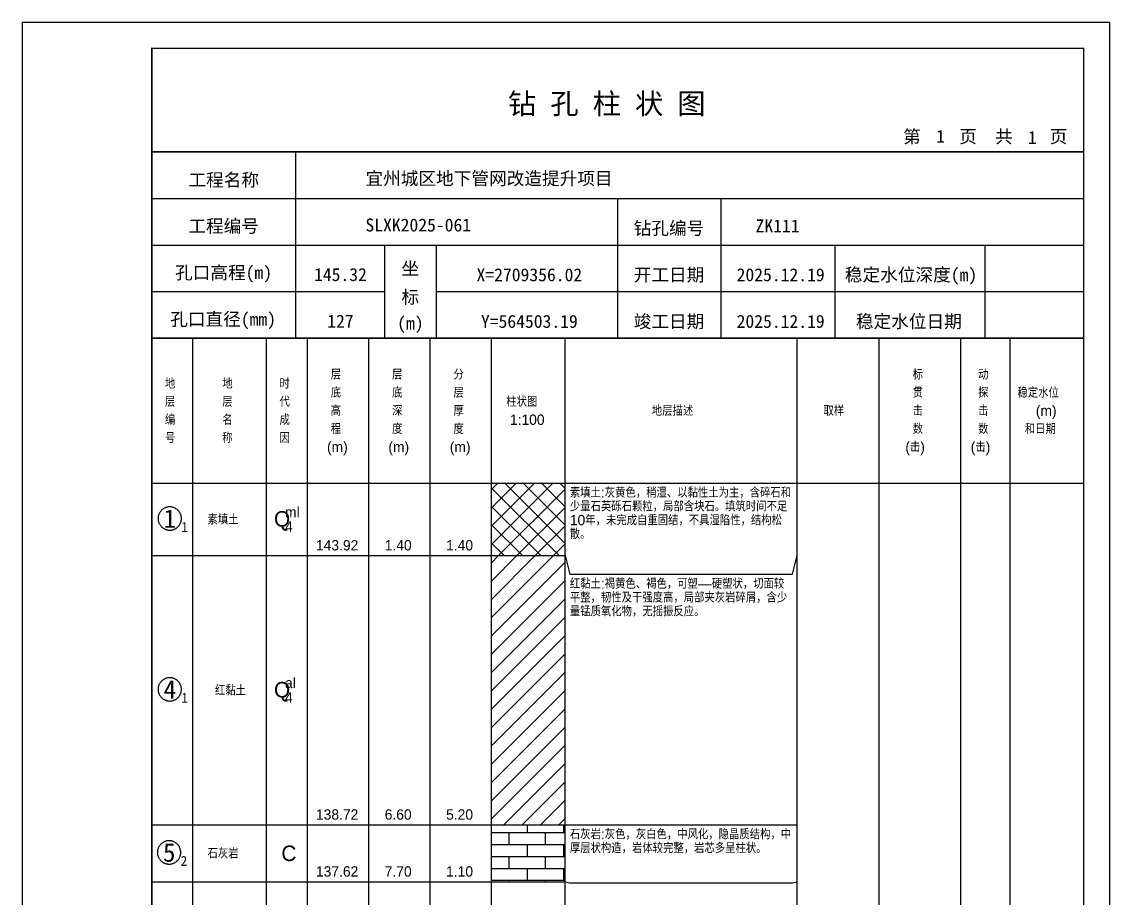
# Model space of a CAD drawing. Header units: millimetres. Extents: x 12489 to 89920, y 4630 to 4927.
# Drawn here: x 59129.3 to 59339.6, y 4757.5 to 4926.8 of the extents above; entities that cross this region are included whole.
import ezdxf
from ezdxf.enums import TextEntityAlignment as Align

# ---------------------------------------------------------------- set-up
doc = ezdxf.new("R2010")
doc.units = ezdxf.units.MM
doc.layers.add('ZZT_TC', color=7, linetype='Continuous')
doc.styles.add('成果图图块', font='', dxfattribs={"height": 2.5})
doc.styles.add('成果图模板', font='')
doc.styles.add('成果图模板标题', font='simhei.ttf')
doc.styles.add('成果图表体', font='Comfont.shx', dxfattribs={"height": 2, "bigfont": 'Hztxt12a.shx'})
doc.styles.get('成果图图块').set_extended_font_data('FangSong_GB2312')
doc.styles.get('成果图模板').set_extended_font_data('FangSong_GB2312')

# ---------------------------------------------------------------- blocks, each defined once
blk = doc.blocks.new('DCBH-1-1-1418', base_point=(0.3, -0.11))
at = {"layer": 'ZZT_TC', "color": 7}
blk.add_polyline3d([(-0.19, 2.31, 0), (-0.3, 2.31, 0), (-0.41, 2.3, 0), (-0.52, 2.29, 0), (-0.63, 2.27, 0), (-0.73, 2.24, 0), (-0.84, 2.21, 0), (-0.95, 2.18, 0), (-1.05, 2.14, 0), (-1.15, 2.09, 0), (-1.25, 2.04, 0), (-1.35, 1.99, 0), (-1.44, 1.93, 0), (-1.53, 1.87, 0), (-1.62, 1.8, 0), (-1.7, 1.73, 0), (-1.78, 1.65, 0), (-1.86, 1.57, 0), (-1.93, 1.49, 0), (-2, 1.4, 0), (-2.06, 1.31, 0), (-2.12, 1.22, 0), (-2.17, 1.12, 0), (-2.22, 1.02, 0), (-2.27, 0.92, 0), (-2.31, 0.82, 0), (-2.34, 0.71, 0), (-2.37, 0.61, 0), (-2.4, 0.5, 0), (-2.41, 0.39, 0), (-2.43, 0.28, 0), (-2.44, 0.17, 0), (-2.44, 0.06, 0), (-2.44, -0.05, 0), (-2.43, -0.16, 0), (-2.41, -0.27, 0), (-2.4, -0.38, 0), (-2.37, -0.49, 0), (-2.34, -0.6, 0), (-2.31, -0.7, 0), (-2.27, -0.8, 0), (-2.22, -0.9, 0), (-2.17, -1, 0), (-2.12, -1.1, 0), (-2.06, -1.19, 0), (-2, -1.28, 0), (-1.93, -1.37, 0), (-1.86, -1.45, 0), (-1.78, -1.53, 0), (-1.7, -1.61, 0), (-1.62, -1.68, 0), (-1.53, -1.75, 0), (-1.44, -1.81, 0), (-1.35, -1.87, 0), (-1.25, -1.93, 0), (-1.15, -1.98, 0), (-1.05, -2.02, 0), (-0.95, -2.06, 0), (-0.84, -2.1, 0), (-0.73, -2.13, 0), (-0.63, -2.15, 0), (-0.52, -2.17, 0), (-0.41, -2.18, 0), (-0.3, -2.19, 0), (-0.19, -2.19, 0), (-0.08, -2.19, 0), (0.03, -2.18, 0), (0.14, -2.17, 0), (0.25, -2.15, 0), (0.36, -2.13, 0), (0.47, -2.1, 0), (0.57, -2.06, 0), (0.67, -2.02, 0), (0.77, -1.98, 0), (0.87, -1.93, 0), (0.97, -1.87, 0), (1.06, -1.81, 0), (1.15, -1.75, 0), (1.24, -1.68, 0), (1.32, -1.61, 0), (1.4, -1.53, 0), (1.48, -1.45, 0), (1.55, -1.37, 0), (1.62, -1.28, 0), (1.68, -1.19, 0), (1.74, -1.1, 0), (1.8, -1, 0), (1.85, -0.9, 0), (1.89, -0.8, 0), (1.93, -0.7, 0), (1.97, -0.6, 0), (2, -0.49, 0), (2.02, -0.38, 0), (2.04, -0.27, 0), (2.05, -0.16, 0), (2.06, -0.05, 0), (2.06, 0.06, 0), (2.06, 0.17, 0), (2.05, 0.28, 0), (2.04, 0.39, 0), (2.02, 0.5, 0), (2, 0.61, 0), (1.97, 0.71, 0), (1.93, 0.82, 0), (1.89, 0.92, 0), (1.85, 1.02, 0), (1.8, 1.12, 0), (1.74, 1.22, 0), (1.68, 1.31, 0), (1.62, 1.4, 0), (1.55, 1.49, 0), (1.48, 1.57, 0), (1.4, 1.65, 0), (1.32, 1.73, 0), (1.24, 1.8, 0), (1.15, 1.87, 0), (1.06, 1.93, 0), (0.97, 1.99, 0), (0.87, 2.04, 0), (0.77, 2.09, 0), (0.67, 2.14, 0), (0.57, 2.18, 0), (0.47, 2.21, 0), (0.36, 2.24, 0), (0.25, 2.27, 0), (0.14, 2.29, 0), (0.03, 2.3, 0), (-0.08, 2.31, 0), (-0.19, 2.31, 0)], dxfattribs=at)
at = {"style": '成果图图块'}
blk.add_text('1', height=3.57, dxfattribs=at).set_placement((-0.16, -1.74), align=Align.CENTER)
blk.add_text('1', height=1.91, dxfattribs=at).set_placement((2.03, -2.53))
blk = doc.blocks.new('DCBH-1-1-1419', base_point=(0.3, -0.11))
at = {"layer": 'ZZT_TC', "color": 7}
blk.add_polyline3d([(-0.19, 2.31, 0), (-0.3, 2.31, 0), (-0.41, 2.3, 0), (-0.52, 2.29, 0), (-0.63, 2.27, 0), (-0.73, 2.24, 0), (-0.84, 2.21, 0), (-0.95, 2.18, 0), (-1.05, 2.14, 0), (-1.15, 2.09, 0), (-1.25, 2.04, 0), (-1.35, 1.99, 0), (-1.44, 1.93, 0), (-1.53, 1.87, 0), (-1.62, 1.8, 0), (-1.7, 1.73, 0), (-1.78, 1.65, 0), (-1.86, 1.57, 0), (-1.93, 1.49, 0), (-2, 1.4, 0), (-2.06, 1.31, 0), (-2.12, 1.22, 0), (-2.17, 1.12, 0), (-2.22, 1.02, 0), (-2.27, 0.92, 0), (-2.31, 0.82, 0), (-2.34, 0.71, 0), (-2.37, 0.61, 0), (-2.4, 0.5, 0), (-2.41, 0.39, 0), (-2.43, 0.28, 0), (-2.44, 0.17, 0), (-2.44, 0.06, 0), (-2.44, -0.05, 0), (-2.43, -0.16, 0), (-2.41, -0.27, 0), (-2.4, -0.38, 0), (-2.37, -0.49, 0), (-2.34, -0.6, 0), (-2.31, -0.7, 0), (-2.27, -0.8, 0), (-2.22, -0.9, 0), (-2.17, -1, 0), (-2.12, -1.1, 0), (-2.06, -1.19, 0), (-2, -1.28, 0), (-1.93, -1.37, 0), (-1.86, -1.45, 0), (-1.78, -1.53, 0), (-1.7, -1.61, 0), (-1.62, -1.68, 0), (-1.53, -1.75, 0), (-1.44, -1.81, 0), (-1.35, -1.87, 0), (-1.25, -1.93, 0), (-1.15, -1.98, 0), (-1.05, -2.02, 0), (-0.95, -2.06, 0), (-0.84, -2.1, 0), (-0.73, -2.13, 0), (-0.63, -2.15, 0), (-0.52, -2.17, 0), (-0.41, -2.18, 0), (-0.3, -2.19, 0), (-0.19, -2.19, 0), (-0.08, -2.19, 0), (0.03, -2.18, 0), (0.14, -2.17, 0), (0.25, -2.15, 0), (0.36, -2.13, 0), (0.47, -2.1, 0), (0.57, -2.06, 0), (0.67, -2.02, 0), (0.77, -1.98, 0), (0.87, -1.93, 0), (0.97, -1.87, 0), (1.06, -1.81, 0), (1.15, -1.75, 0), (1.24, -1.68, 0), (1.32, -1.61, 0), (1.4, -1.53, 0), (1.48, -1.45, 0), (1.55, -1.37, 0), (1.62, -1.28, 0), (1.68, -1.19, 0), (1.74, -1.1, 0), (1.8, -1, 0), (1.85, -0.9, 0), (1.89, -0.8, 0), (1.93, -0.7, 0), (1.97, -0.6, 0), (2, -0.49, 0), (2.02, -0.38, 0), (2.04, -0.27, 0), (2.05, -0.16, 0), (2.06, -0.05, 0), (2.06, 0.06, 0), (2.06, 0.17, 0), (2.05, 0.28, 0), (2.04, 0.39, 0), (2.02, 0.5, 0), (2, 0.61, 0), (1.97, 0.71, 0), (1.93, 0.82, 0), (1.89, 0.92, 0), (1.85, 1.02, 0), (1.8, 1.12, 0), (1.74, 1.22, 0), (1.68, 1.31, 0), (1.62, 1.4, 0), (1.55, 1.49, 0), (1.48, 1.57, 0), (1.4, 1.65, 0), (1.32, 1.73, 0), (1.24, 1.8, 0), (1.15, 1.87, 0), (1.06, 1.93, 0), (0.97, 1.99, 0), (0.87, 2.04, 0), (0.77, 2.09, 0), (0.67, 2.14, 0), (0.57, 2.18, 0), (0.47, 2.21, 0), (0.36, 2.24, 0), (0.25, 2.27, 0), (0.14, 2.29, 0), (0.03, 2.3, 0), (-0.08, 2.31, 0), (-0.19, 2.31, 0)], dxfattribs=at)
at = {"style": '成果图图块'}
blk.add_text('4', height=3.57, dxfattribs=at).set_placement((-0.16, -1.74), align=Align.CENTER)
blk.add_text('1', height=1.91, dxfattribs=at).set_placement((2.03, -2.53))
blk = doc.blocks.new('DCBH-1-1-1420', base_point=(0.43, -0.11))
at = {"layer": 'ZZT_TC', "color": 7}
blk.add_polyline3d([(-0.19, 2.31, 0), (-0.3, 2.31, 0), (-0.41, 2.3, 0), (-0.52, 2.29, 0), (-0.63, 2.27, 0), (-0.73, 2.24, 0), (-0.84, 2.21, 0), (-0.95, 2.18, 0), (-1.05, 2.14, 0), (-1.15, 2.09, 0), (-1.25, 2.04, 0), (-1.35, 1.99, 0), (-1.44, 1.93, 0), (-1.53, 1.87, 0), (-1.62, 1.8, 0), (-1.7, 1.73, 0), (-1.78, 1.65, 0), (-1.86, 1.57, 0), (-1.93, 1.49, 0), (-2, 1.4, 0), (-2.06, 1.31, 0), (-2.12, 1.22, 0), (-2.17, 1.12, 0), (-2.22, 1.02, 0), (-2.27, 0.92, 0), (-2.31, 0.82, 0), (-2.34, 0.71, 0), (-2.37, 0.61, 0), (-2.4, 0.5, 0), (-2.41, 0.39, 0), (-2.43, 0.28, 0), (-2.44, 0.17, 0), (-2.44, 0.06, 0), (-2.44, -0.05, 0), (-2.43, -0.16, 0), (-2.41, -0.27, 0), (-2.4, -0.38, 0), (-2.37, -0.49, 0), (-2.34, -0.6, 0), (-2.31, -0.7, 0), (-2.27, -0.8, 0), (-2.22, -0.9, 0), (-2.17, -1, 0), (-2.12, -1.1, 0), (-2.06, -1.19, 0), (-2, -1.28, 0), (-1.93, -1.37, 0), (-1.86, -1.45, 0), (-1.78, -1.53, 0), (-1.7, -1.61, 0), (-1.62, -1.68, 0), (-1.53, -1.75, 0), (-1.44, -1.81, 0), (-1.35, -1.87, 0), (-1.25, -1.93, 0), (-1.15, -1.98, 0), (-1.05, -2.02, 0), (-0.95, -2.06, 0), (-0.84, -2.1, 0), (-0.73, -2.13, 0), (-0.63, -2.15, 0), (-0.52, -2.17, 0), (-0.41, -2.18, 0), (-0.3, -2.19, 0), (-0.19, -2.19, 0), (-0.08, -2.19, 0), (0.03, -2.18, 0), (0.14, -2.17, 0), (0.25, -2.15, 0), (0.36, -2.13, 0), (0.47, -2.1, 0), (0.57, -2.06, 0), (0.67, -2.02, 0), (0.77, -1.98, 0), (0.87, -1.93, 0), (0.97, -1.87, 0), (1.06, -1.81, 0), (1.15, -1.75, 0), (1.24, -1.68, 0), (1.32, -1.61, 0), (1.4, -1.53, 0), (1.48, -1.45, 0), (1.55, -1.37, 0), (1.62, -1.28, 0), (1.68, -1.19, 0), (1.74, -1.1, 0), (1.8, -1, 0), (1.85, -0.9, 0), (1.89, -0.8, 0), (1.93, -0.7, 0), (1.97, -0.6, 0), (2, -0.49, 0), (2.02, -0.38, 0), (2.04, -0.27, 0), (2.05, -0.16, 0), (2.06, -0.05, 0), (2.06, 0.06, 0), (2.06, 0.17, 0), (2.05, 0.28, 0), (2.04, 0.39, 0), (2.02, 0.5, 0), (2, 0.61, 0), (1.97, 0.71, 0), (1.93, 0.82, 0), (1.89, 0.92, 0), (1.85, 1.02, 0), (1.8, 1.12, 0), (1.74, 1.22, 0), (1.68, 1.31, 0), (1.62, 1.4, 0), (1.55, 1.49, 0), (1.48, 1.57, 0), (1.4, 1.65, 0), (1.32, 1.73, 0), (1.24, 1.8, 0), (1.15, 1.87, 0), (1.06, 1.93, 0), (0.97, 1.99, 0), (0.87, 2.04, 0), (0.77, 2.09, 0), (0.67, 2.14, 0), (0.57, 2.18, 0), (0.47, 2.21, 0), (0.36, 2.24, 0), (0.25, 2.27, 0), (0.14, 2.29, 0), (0.03, 2.3, 0), (-0.08, 2.31, 0), (-0.19, 2.31, 0)], dxfattribs=at)
at = {"style": '成果图图块'}
blk.add_text('5', height=3.57, dxfattribs=at).set_placement((-0.16, -1.74), align=Align.CENTER)
blk.add_text('2', height=1.91, dxfattribs=at).set_placement((2.03, -2.53))
blk = doc.blocks.new('钻孔柱状图路桥昇龙制图梁世成校核莫家里.dwg213', base_point=(25, 236))
for p, q in [((52.82, 236), (52.82, 272)), ((25, 263), (205, 263)), ((115, 236), (115, 263)), ((135, 236), (135, 263)), ((25, 254), (205, 254)), ((70, 236), (70, 254)), ((80, 236), (80, 254)), ((157, 236), (157, 254)), ((185.95, 236), (185.95, 254)), ((25, 245), (70, 245)), ((80, 245), (205, 245))]:
    blk.add_line(p, q)
for points, const_width in [([(0, 0), (210, 0), (210, 297), (0, 297)], 0.25), ([(25, 5), (205, 5), (205, 292), (25, 292)], 0.3)]:
    blk.add_lwpolyline(points, close=True, dxfattribs=dict(const_width=const_width))
at = {"const_width": 0.3}
for points in [[(25, 272), (205, 272)], [(25, 236), (205, 236)]]:
    blk.add_lwpolyline(points, dxfattribs=at)
for s, height, style, p in [('钻 孔 柱 状 图', 4, '成果图模板标题', (93.8, 279.31)), ('第', 2.5, '成果图模板', (170.12, 273.7)), ('页', 2.5, '成果图模板', (180.96, 273.7)), ('共', 2.5, '成果图模板', (187.88, 273.7)), ('页', 2.5, '成果图模板', (198.44, 273.7)), ('工程名称', 2.5, '成果图模板', (32.07, 265.32)), ('宜州城区地下管网改造提升项目', 2.5, '成果图模板', (66.26, 265.61)), ('工程编号', 2.5, '成果图模板', (32.05, 256.41)), ('SLXK2025-061', 2.5, '成果图模板', (66.26, 256.61)), ('钻孔编号', 2.5, '成果图模板', (118.08, 256)), ('ZK111', 2.5, '成果图模板', (141.61, 256.43)), ('孔口高程(m)', 2.5, '成果图模板', (29.48, 247.41)), ('坐', 2.5, '成果图模板', (73.21, 248.24)), ('开工日期', 2.5, '成果图模板', (118.08, 247)), ('稳定水位深度(m)', 2.5, '成果图模板', (158.86, 247)), ('标', 2.5, '成果图模板', (73.21, 242.7)), ('孔口直径(mm)', 2.5, '成果图模板', (28.54, 238.41)), ('(m) ', 2.5, '成果图模板', (72.38, 237.65)), ('竣工日期', 2.5, '成果图模板', (118.08, 238)), ('稳定水位日期', 2.5, '成果图模板', (160.99, 238))]:
    blk.add_text(s, height=height, dxfattribs=dict(style=style)).set_placement(p)
at = {"style": '成果图模板'}
for s, p in [('1', (177.35, 273.74)), ('1', (195.08, 273.53)), ('145.32', (61.43, 247.04)), ('X=2709356.02', (97.92, 247)), ('2025.12.19', (146.46, 247)), ('127', (61.43, 238.04)), ('Y=564503.19', (97.92, 238)), ('2025.12.19', (146.46, 238))]:
    blk.add_text(s, height=2.5, dxfattribs=at).set_placement(p, align=Align.CENTER)

msp = doc.modelspace()

# ---------------------------------------------------------------- hatches: boundary and pattern name
at = {"linetype": 'Continuous'}
h = msp.add_hatch(dxfattribs=at)
h.set_pattern_fill('GKSTT', scale=0.5, style=0, pattern_type=2)
h.set_pattern_definition([(45, (0, 0), (-1.76776695, 1.76776695), []), (135, (0, 0), (-1.76776695, -1.76776695), [])])
h.paths.add_polyline_path([(59220.06, 4823.71), (59234.29, 4823.71), (59234.29, 4837.71), (59220.06, 4837.71)])
h = msp.add_hatch(dxfattribs=at)
h.set_pattern_fill('GKNXT', scale=0.5, style=0, pattern_type=2)
h.set_pattern_definition([(45, (0, 0), (-1.76776695, 1.76776695), [])])
h.paths.add_polyline_path([(59220.06, 4771.71), (59234.29, 4771.71), (59234.29, 4823.71), (59220.06, 4823.71)])
h = msp.add_hatch(dxfattribs=at)
h.set_pattern_fill('GKSHY', scale=0.5, style=0, pattern_type=2)
h.set_pattern_definition([(0, (0, 0), (0, 2.3), []), (90, (0, 0), (-3.5, 2.3), [2.3, -2.3])])
h.paths.add_polyline_path([(59220.06, 4760.71), (59234.29, 4760.71), (59234.29, 4771.71), (59220.06, 4771.71)])

# ---------------------------------------------------------------- linework, layer by layer
at = {"color": 0}
for p, q in [((59154.45, 4837.71), (59162.35, 4837.71)), ((59154.45, 4823.71), (59154.45, 4837.71)), ((59162.35, 4823.71), (59162.35, 4837.71)), ((59154.45, 4823.71), (59162.35, 4823.71)), ((59154.45, 4823.71), (59162.35, 4823.71)), ((59154.45, 4771.71), (59154.45, 4823.71)), ((59162.35, 4771.71), (59162.35, 4823.71)), ((59154.45, 4771.71), (59162.35, 4771.71)), ((59154.45, 4771.71), (59162.35, 4771.71)), ((59154.45, 4760.71), (59154.45, 4771.71)), ((59162.35, 4760.71), (59162.35, 4771.71)), ((59154.45, 4760.71), (59162.35, 4760.71))]:
    msp.add_line(p, q, dxfattribs=at)
for points in [[(59154.45, 4865.71), (59162.35, 4865.71)], [(59154.45, 4837.71), (59154.45, 4865.71)], [(59162.35, 4837.71), (59162.35, 4865.71)], [(59162.35, 4865.71), (59176.58, 4865.71)], [(59162.35, 4837.71), (59162.35, 4865.71)], [(59176.58, 4837.71), (59176.58, 4865.71)], [(59176.58, 4865.71), (59184.49, 4865.71)], [(59176.58, 4837.71), (59176.58, 4865.71)], [(59184.49, 4837.71), (59184.49, 4865.71)], [(59184.49, 4865.71), (59196.35, 4865.71)], [(59184.49, 4837.71), (59184.49, 4865.71)], [(59196.35, 4837.71), (59196.35, 4865.71)], [(59196.35, 4865.71), (59208.2, 4865.71)], [(59196.35, 4837.71), (59196.35, 4865.71)], [(59208.2, 4837.71), (59208.2, 4865.71)], [(59208.2, 4865.71), (59220.06, 4865.71)], [(59208.2, 4837.71), (59208.2, 4865.71)], [(59220.06, 4837.71), (59220.06, 4865.71)], [(59220.06, 4865.71), (59234.29, 4865.71)], [(59220.06, 4837.71), (59220.06, 4865.71)], [(59234.29, 4837.71), (59234.29, 4865.71)], [(59234.29, 4865.71), (59279.11, 4865.71)], [(59234.29, 4837.71), (59234.29, 4865.71)], [(59279.11, 4837.71), (59279.11, 4865.71)], [(59279.11, 4865.71), (59294.92, 4865.71)], [(59279.11, 4837.71), (59279.11, 4865.71)], [(59294.92, 4837.71), (59294.92, 4865.71)], [(59294.92, 4865.71), (59310.73, 4865.71)], [(59294.92, 4837.71), (59294.92, 4865.71)], [(59310.73, 4837.71), (59310.73, 4865.71)], [(59310.73, 4865.71), (59320.22, 4865.71)], [(59310.73, 4837.71), (59310.73, 4865.71)], [(59320.22, 4837.71), (59320.22, 4865.71)], [(59320.22, 4865.71), (59334.45, 4865.71)], [(59320.22, 4837.71), (59320.22, 4865.71)], [(59334.45, 4837.71), (59334.45, 4865.71)], [(59154.45, 4837.71), (59162.35, 4837.71)], [(59154.45, 4643.71), (59154.45, 4837.71)], [(59154.45, 4837.71), (59162.35, 4837.71)], [(59162.35, 4643.71), (59162.35, 4837.71)], [(59162.35, 4837.71), (59176.58, 4837.71)], [(59162.35, 4643.71), (59162.35, 4837.71)], [(59162.35, 4837.71), (59176.58, 4837.71)], [(59162.35, 4837.71), (59176.58, 4837.71)], [(59162.35, 4823.71), (59162.35, 4837.71)], [(59176.58, 4643.71), (59176.58, 4837.71)], [(59176.58, 4823.71), (59176.58, 4837.71)], [(59176.58, 4837.71), (59184.49, 4837.71)], [(59176.58, 4643.71), (59176.58, 4837.71)], [(59176.58, 4837.71), (59184.49, 4837.71)], [(59176.58, 4837.71), (59184.49, 4837.71)], [(59176.58, 4823.71), (59176.58, 4837.71)], [(59184.49, 4643.71), (59184.49, 4837.71)], [(59184.49, 4823.71), (59184.49, 4837.71)], [(59184.49, 4837.71), (59196.35, 4837.71)], [(59184.49, 4643.71), (59184.49, 4837.71)], [(59184.49, 4837.71), (59196.35, 4837.71)], [(59184.49, 4837.71), (59196.35, 4837.71)], [(59184.49, 4823.71), (59184.49, 4837.71)], [(59196.35, 4643.71), (59196.35, 4837.71)], [(59196.35, 4823.71), (59196.35, 4837.71)], [(59196.35, 4837.71), (59208.2, 4837.71)], [(59196.35, 4643.71), (59196.35, 4837.71)], [(59196.35, 4837.71), (59208.2, 4837.71)], [(59196.35, 4837.71), (59208.2, 4837.71)], [(59196.35, 4823.71), (59196.35, 4837.71)], [(59208.2, 4643.71), (59208.2, 4837.71)], [(59208.2, 4823.71), (59208.2, 4837.71)], [(59208.2, 4837.71), (59220.06, 4837.71)], [(59208.2, 4643.71), (59208.2, 4837.71)], [(59208.2, 4837.71), (59220.06, 4837.71)], [(59208.2, 4837.71), (59220.06, 4837.71)], [(59208.2, 4823.71), (59208.2, 4837.71)], [(59220.06, 4643.71), (59220.06, 4837.71)], [(59220.06, 4823.71), (59220.06, 4837.71)], [(59220.06, 4837.71), (59234.29, 4837.71)], [(59220.06, 4643.71), (59220.06, 4837.71)], [(59220.06, 4837.71), (59234.29, 4837.71)], [(59234.29, 4643.71), (59234.29, 4837.71)], [(59234.29, 4837.71), (59279.11, 4837.71)], [(59234.29, 4643.71), (59234.29, 4837.71)], [(59234.29, 4837.71), (59279.11, 4837.71)], [(59234.29, 4823.71), (59234.29, 4837.71)], [(59279.11, 4643.71), (59279.11, 4837.71)], [(59279.11, 4823.71), (59279.11, 4837.71)], [(59279.11, 4837.71), (59294.92, 4837.71)], [(59279.11, 4643.71), (59279.11, 4837.71)], [(59279.11, 4837.71), (59294.92, 4837.71)], [(59294.92, 4643.71), (59294.92, 4837.71)], [(59294.92, 4837.71), (59310.73, 4837.71)], [(59294.92, 4643.71), (59294.92, 4837.71)], [(59294.92, 4837.71), (59310.73, 4837.71)], [(59310.73, 4643.71), (59310.73, 4837.71)], [(59310.73, 4837.71), (59320.22, 4837.71)], [(59310.73, 4643.71), (59310.73, 4837.71)], [(59310.73, 4837.71), (59320.22, 4837.71)], [(59320.22, 4643.71), (59320.22, 4837.71)], [(59320.22, 4837.71), (59334.45, 4837.71)], [(59320.22, 4643.71), (59320.22, 4837.71)], [(59320.22, 4837.71), (59334.45, 4837.71)], [(59334.45, 4643.71), (59334.45, 4837.71)], [(59162.35, 4823.71), (59176.58, 4823.71)], [(59162.35, 4823.71), (59176.58, 4823.71)], [(59162.35, 4771.71), (59162.35, 4823.71)], [(59176.58, 4771.71), (59176.58, 4823.71)], [(59176.58, 4823.71), (59184.49, 4823.71)], [(59176.58, 4823.71), (59184.49, 4823.71)], [(59176.58, 4771.71), (59176.58, 4823.71)], [(59184.49, 4771.71), (59184.49, 4823.71)], [(59184.49, 4823.71), (59196.35, 4823.71)], [(59184.49, 4823.71), (59196.35, 4823.71)], [(59184.49, 4771.71), (59184.49, 4823.71)], [(59196.35, 4771.71), (59196.35, 4823.71)], [(59196.35, 4823.71), (59208.2, 4823.71)], [(59196.35, 4823.71), (59208.2, 4823.71)], [(59196.35, 4771.71), (59196.35, 4823.71)], [(59208.2, 4771.71), (59208.2, 4823.71)], [(59208.2, 4823.71), (59220.06, 4823.71)], [(59208.2, 4823.71), (59220.06, 4823.71)], [(59208.2, 4771.71), (59208.2, 4823.71)], [(59220.06, 4771.71), (59220.06, 4823.71)], [(59234.29, 4823.71), (59235.19, 4820.11)], [(59234.29, 4771.71), (59234.29, 4823.71)], [(59278.22, 4820.11), (59279.11, 4823.71)], [(59279.11, 4771.71), (59279.11, 4823.71)], [(59235.19, 4820.11), (59278.22, 4820.11)], [(59162.35, 4771.71), (59176.58, 4771.71)], [(59162.35, 4771.71), (59176.58, 4771.71)], [(59162.35, 4760.71), (59162.35, 4771.71)], [(59176.58, 4760.71), (59176.58, 4771.71)], [(59176.58, 4771.71), (59184.49, 4771.71)], [(59176.58, 4771.71), (59184.49, 4771.71)], [(59176.58, 4760.71), (59176.58, 4771.71)], [(59184.49, 4760.71), (59184.49, 4771.71)], [(59184.49, 4771.71), (59196.35, 4771.71)], [(59184.49, 4771.71), (59196.35, 4771.71)], [(59184.49, 4760.71), (59184.49, 4771.71)], [(59196.35, 4760.71), (59196.35, 4771.71)], [(59196.35, 4771.71), (59208.2, 4771.71)], [(59196.35, 4771.71), (59208.2, 4771.71)], [(59196.35, 4760.71), (59196.35, 4771.71)], [(59208.2, 4760.71), (59208.2, 4771.71)], [(59208.2, 4771.71), (59220.06, 4771.71)], [(59208.2, 4771.71), (59220.06, 4771.71)], [(59208.2, 4760.71), (59208.2, 4771.71)], [(59220.06, 4760.71), (59220.06, 4771.71)], [(59234.29, 4771.71), (59279.11, 4771.71)], [(59234.29, 4760.71), (59234.29, 4771.71)], [(59279.11, 4760.71), (59279.11, 4771.71)], [(59162.35, 4760.71), (59176.58, 4760.71)], [(59176.58, 4760.71), (59184.49, 4760.71)], [(59184.49, 4760.71), (59196.35, 4760.71)], [(59196.35, 4760.71), (59208.2, 4760.71)], [(59208.2, 4760.71), (59220.06, 4760.71)], [(59234.29, 4760.71), (59235.19, 4760.51)], [(59235.19, 4760.51), (59278.22, 4760.51)], [(59278.22, 4760.51), (59279.11, 4760.71)]]:
    msp.add_lwpolyline(points, dxfattribs=at)
at = {"color": 7, "flags": 128}
for points in [[(59220.06, 4823.71), (59234.29, 4823.71)], [(59220.06, 4771.71), (59234.29, 4771.71)], [(59220.06, 4760.71), (59234.29, 4760.71)]]:
    msp.add_lwpolyline(points, dxfattribs=at)

# ---------------------------------------------------------------- block references
for name, p in [('钻孔柱状图路桥昇龙制图梁世成校核莫家里.dwg213', (59154.45, 4865.71)), ('DCBH-1-1-1418', (59158.4, 4830.71)), ('DCBH-1-1-1419', (59158.4, 4797.71)), ('DCBH-1-1-1420', (59158.4, 4766.21))]:
    msp.add_blockref(name, p)

# ---------------------------------------------------------------- texts
at = {"color": 0, "style": '成果图表体'}
for s, height, p in [('层', 2, (59189, 4857.71)), ('层', 2, (59200.85, 4857.71)), ('分', 2, (59212.71, 4857.71)), ('标', 2, (59301.41, 4857.71)), ('动', 2, (59314.05, 4857.71)), ('地', 2, (59156.98, 4855.96)), ('地', 2, (59168.05, 4855.96)), ('时', 2, (59179.11, 4855.96)), ('底', 2, (59189, 4854.21)), ('底', 2, (59200.85, 4854.21)), ('层', 2, (59212.71, 4854.21)), ('贯', 2, (59301.41, 4854.21)), ('探', 2, (59314.05, 4854.21)), ('稳定水位', 2, (59321.65, 4854.21)), ('层', 2, (59156.98, 4852.46)), ('层', 2, (59168.05, 4852.46)), ('代', 2, (59179.11, 4852.46)), ('高', 2, (59189, 4850.71)), ('深', 2, (59200.85, 4850.71)), ('厚', 2, (59212.71, 4850.71)), ('柱状图', 2, (59222.91, 4852.46)), ('地层描述', 2, (59251.02, 4850.71)), ('取样', 2, (59284.18, 4850.71)), ('击', 2, (59301.41, 4850.71)), ('击', 2, (59314.05, 4850.71)), ('(m)', 2, (59325.2, 4850.71)), ('编', 2, (59156.98, 4848.96)), ('名', 2, (59168.05, 4848.96)), ('成', 2, (59179.11, 4848.96)), ('1:100', 2, (59223.62, 4848.96)), ('程', 2, (59189, 4847.21)), ('度', 2, (59200.85, 4847.21)), ('度', 2, (59212.71, 4847.21)), ('数', 2, (59301.41, 4847.21)), ('数', 2, (59314.05, 4847.21)), ('和日期', 2, (59323.07, 4847.21)), ('号', 2, (59156.98, 4845.46)), ('称', 2, (59168.05, 4845.46)), ('因', 2, (59179.11, 4845.46)), ('(m)', 2, (59188.28, 4843.71)), ('(m)', 2, (59200.14, 4843.71)), ('(m)', 2, (59212, 4843.71)), ('(击)', 2, (59299.99, 4843.71)), ('(击)', 2, (59312.63, 4843.71)), ('素填土', 2, (59165.2, 4829.71)), ('Q', 3, (59178.05, 4829.31)), ('ml', 2, (59180.18, 4831.11)), ('4', 2, (59180.18, 4828.31)), ('143.92', 2, (59186.15, 4824.71)), ('1.40', 2, (59199.43, 4824.71)), ('1.40', 2, (59211.29, 4824.71)), ('al', 2, (59180.18, 4798.11)), ('红黏土', 2, (59166.63, 4796.71)), ('Q', 3, (59178.05, 4796.31)), ('4', 2, (59180.18, 4795.31)), ('138.72', 2, (59186.15, 4772.71)), ('6.60', 2, (59199.43, 4772.71)), ('5.20', 2, (59211.29, 4772.71)), ('石灰岩', 2, (59165.2, 4765.21)), ('C', 3, (59179.47, 4764.71)), ('137.62', 2, (59186.15, 4761.71)), ('7.70', 2, (59199.43, 4761.71)), ('1.10', 2, (59211.29, 4761.71))]:
    msp.add_text(s, height=height, dxfattribs=at).set_placement(p)
at = {"color": 0, "char_height": 2, "width": 43.0292, "attachment_point": 1, "line_spacing_factor": 0.8, "style": '成果图表体'}
for s, insert in [('素填土:灰黄色，稍湿、以黏性土为主，含碎石和少量石英砾石颗粒，局部含块石。填筑时间不足10年，未完成自重固结，不具湿陷性，结构松散。', (59235.19, 4836.91)), ('红黏土:褐黄色、褐色，可塑—硬塑状，切面较平整，韧性及干强度高，局部夹灰岩碎屑，含少量锰质氧化物，无摇振反应。', (59235.19, 4819.31)), ('石灰岩:灰色，灰白色，中风化，隐晶质结构，中厚层状构造，岩体较完整，岩芯多呈柱状。', (59235.19, 4770.91))]:
    msp.add_mtext(s, dxfattribs=dict(at, insert=insert))

doc.saveas('drawing.dxf')
